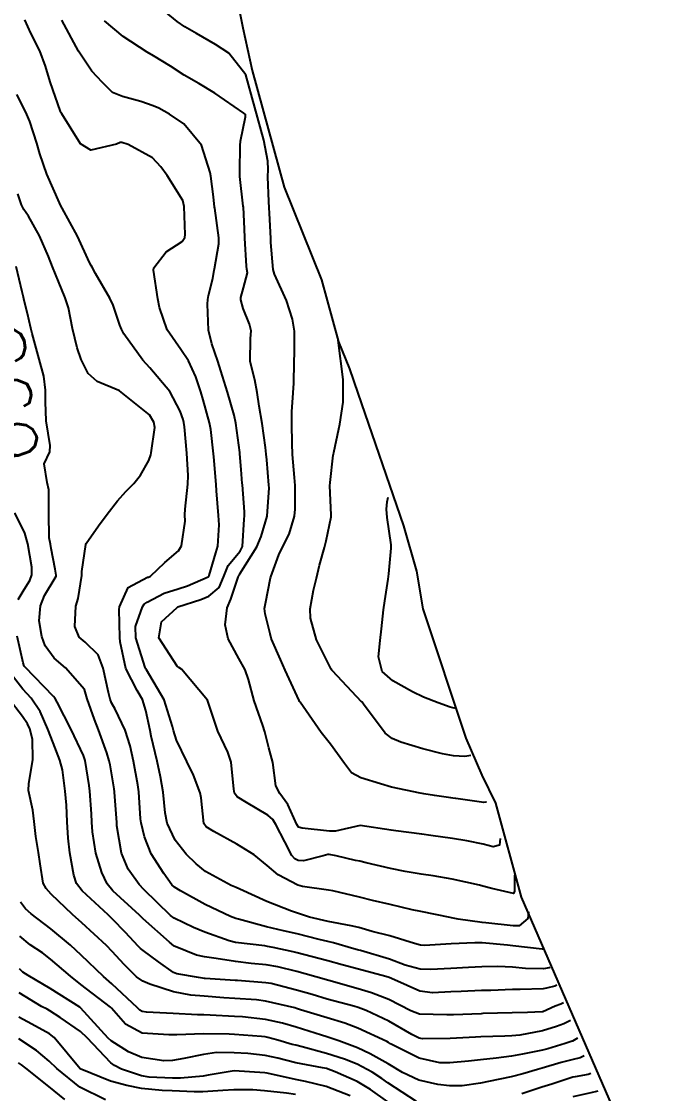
# Model space of a CAD drawing. Header units: metres. Extents: x 298520 to 308411, y 7433745 to 7450750.
# Drawn here: x 300794.5 to 300836.4, y 7444404.1 to 7444473.7 of the extents above; entities that cross this region are included whole.
import ezdxf
from ezdxf.enums import TextEntityAlignment as Align

# ---------------------------------------------------------------- set-up
doc = ezdxf.new("R2010")
doc.units = ezdxf.units.M
doc.header["$LTSCALE"] = 10
for name, color, linetype in [('Area', 45, 'Continuous'), ('Cotas', 45, 'Continuous'), ('Curvas de Nivel 1m', 11, 'Continuous'), ('Curvas de Nivel 5m', 15, 'Continuous')]:
    doc.layers.add(name, color=color, linetype=linetype)
doc.styles.add('Style-STANDARD', font='STANDARD.shx')

msp = doc.modelspace()

# ---------------------------------------------------------------- linework, layer by layer
at = {"layer": 'Area'}
msp.add_polyline3d([(300798.438, 7444525.901, 705.687), (300801.228, 7444507.229, 703.078), (300801.854, 7444504.317, 716.588), (300803.396, 7444498.414, 715.878), (300804.038, 7444495.087, 708.627), (300805.473, 7444488.857, 704.608), (300807.511, 7444480.112, 702.238), (300808.883, 7444473.259, 706.158), (300809.504, 7444470.496, 721.038), (300811.563, 7444462.908, 715.488), (300813.986, 7444456.906, 706.368), (300815.094, 7444452.89, 705.809), (300815.804, 7444451.133, 718.489), (300816.348, 7444449.564, 718.918), (300819.327, 7444440.948, 709.648), (300820.163, 7444438.01, 703.738), (300820.566, 7444435.562, 706.618), (300823.366, 7444427.173, 719.169), (300824.412, 7444424.763, 717.089), (300825.282, 7444422.948, 718.809), (300826.949, 7444416.853, 710.979), (300836.394, 7444395.171, 688.249)], dxfattribs=at)
at = {"layer": 'Curvas de Nivel 1m', "flags": 128}
for points, elevation in [([(300827.433, 7444415.9), (300827.39, 7444415.484), (300826.817, 7444415.006), (300826.429, 7444414.987), (300824.661, 7444415.187), (300824.431, 7444415.214), (300822.867, 7444415.436), (300822.434, 7444415.513), (300822.342, 7444415.534), (300820.44, 7444415.92), (300819.871, 7444416.046), (300818.446, 7444416.376), (300817.303, 7444416.648), (300816.453, 7444416.851), (300814.73, 7444417.265), (300814.46, 7444417.316), (300812.77, 7444417.557), (300812.464, 7444417.639), (300811.191, 7444418.3), (300810.476, 7444418.903), (300809.628, 7444419.599), (300808.493, 7444420.3), (300807.012, 7444421.118), (300806.51, 7444421.415), (300806.365, 7444421.632), (300806.185, 7444423.291), (300806.118, 7444423.636), (300805.682, 7444424.781), (300805.265, 7444425.649), (300804.574, 7444427.051), (300804.379, 7444427.662), (300804.327, 7444427.921), (300803.787, 7444429.668), (300802.632, 7444431.598), (300802.586, 7444431.68), (300802.553, 7444431.761), (300801.948, 7444433.687), (300801.926, 7444434.421), (300802.379, 7444435.683), (300802.493, 7444435.864), (300802.678, 7444436.004), (300803.785, 7444436.571), (300804.691, 7444436.867), (300805.29, 7444437.055), (300806.637, 7444437.631), (300806.704, 7444437.722), (300807.147, 7444439.198), (300807.277, 7444439.624), (300807.346, 7444441.022), (300807.302, 7444441.625), (300807.184, 7444443.211), (300807.149, 7444443.626), (300807, 7444445.419), (300806.982, 7444445.628), (300806.817, 7444447.207), (300806.737, 7444447.631), (300806.321, 7444449.121), (300806.161, 7444449.64), (300805.831, 7444450.623), (300805.37, 7444451.652), (300804.874, 7444452.391), (300803.978, 7444453.669), (300803.471, 7444455.11), (300803.373, 7444455.675), (300803.09, 7444457.529), (300803.103, 7444457.678), (300803.905, 7444458.719), (300804.96, 7444459.388), (300805.129, 7444459.658), (300805.152, 7444459.845), (300805.081, 7444461.659), (300804.989, 7444462.056), (300803.983, 7444463.665), (300803.576, 7444464.229), (300803.024, 7444464.815), (300801.451, 7444465.696), (300801.035, 7444465.813), (300800.927, 7444465.809), (300800.681, 7444465.705), (300799.029, 7444465.317), (300798.343, 7444465.737), (300797.143, 7444467.668), (300797.1, 7444467.75), (300797.064, 7444467.822), (300796.386, 7444469.757), (300796.077, 7444470.777), (300795.706, 7444471.764), (300795.12, 7444472.899), (300794.742, 7444473.776)], 699), ([(300825.593, 7444420.67), (300825.553, 7444420.238), (300825.141, 7444420.125), (300824.496, 7444420.296), (300823.425, 7444420.505), (300822.501, 7444420.66), (300821.098, 7444420.867), (300820.505, 7444420.945), (300818.829, 7444421.166), (300818.509, 7444421.208), (300816.513, 7444421.51), (300814.905, 7444421.135), (300814.507, 7444421.137), (300812.739, 7444421.328), (300812.51, 7444421.395), (300812.405, 7444421.562), (300811.82, 7444422.864), (300811.285, 7444423.579), (300811.029, 7444424.074), (300810.84, 7444425.586), (300810.567, 7444426.544), (300810.312, 7444427.593), (300810.185, 7444427.996), (300809.617, 7444429.6), (300809.247, 7444430.98), (300809.045, 7444431.606), (300808.64, 7444432.342), (300807.947, 7444433.617), (300807.751, 7444434.53), (300807.88, 7444435.618), (300808.116, 7444436.181), (300808.582, 7444437.611), (300808.616, 7444437.699), (300808.705, 7444437.823), (300809.788, 7444439.594), (300810.077, 7444440.245), (300810.478, 7444441.584), (300810.597, 7444443.408), (300810.586, 7444443.583), (300810.443, 7444445.239), (300810.412, 7444445.586), (300810.361, 7444446.025), (300810.146, 7444447.59), (300809.945, 7444448.705), (300809.813, 7444449.595), (300809.666, 7444450.413), (300809.369, 7444451.602), (300809.392, 7444453.096), (300809.427, 7444453.602), (300809.323, 7444454.029), (300808.907, 7444455.047), (300808.757, 7444455.612), (300808.762, 7444455.765), (300808.924, 7444456.377), (300809.182, 7444457.364), (300809.16, 7444457.607), (300809.133, 7444457.795), (300809.028, 7444459.609), (300809.028, 7444459.674), (300808.974, 7444460.694), (300808.926, 7444461.611), (300808.918, 7444461.676), (300808.703, 7444463.613), (300808.694, 7444463.935), (300808.727, 7444465.613), (300808.741, 7444465.909), (300809.061, 7444467.478), (300809.07, 7444467.594), (300809.063, 7444467.629), (300808.946, 7444467.729), (300807.077, 7444469.006), (300806.029, 7444469.641), (300805.088, 7444470.194), (300804.192, 7444470.762), (300803.1, 7444471.43), (300802.679, 7444471.684), (300801.118, 7444472.692), (300799.916, 7444473.718)], 701), ([(300824.673, 7444423.06), (300824.664, 7444423.011), (300824.529, 7444423.006), (300822.713, 7444423.256), (300822.531, 7444423.283), (300822.391, 7444423.302), (300821.324, 7444423.458), (300820.629, 7444423.563), (300820.534, 7444423.581), (300820.397, 7444423.609), (300818.538, 7444423.985), (300817.836, 7444424.201), (300816.544, 7444424.603), (300815.941, 7444424.913), (300815.486, 7444425.526), (300814.571, 7444426.778), (300813.97, 7444427.546), (300812.602, 7444429.51), (300812.583, 7444429.54), (300812.572, 7444429.56), (300812.549, 7444429.615), (300811.648, 7444431.575), (300811.342, 7444432.282), (300810.746, 7444433.589), (300810.72, 7444433.656), (300810.656, 7444433.936), (300810.329, 7444435.245), (300810.303, 7444435.586), (300810.357, 7444435.905), (300810.686, 7444437.58), (300810.704, 7444437.641), (300811.234, 7444439.059), (300811.469, 7444439.573), (300811.899, 7444440.404), (300812.25, 7444441.565), (300812.286, 7444442.028), (300812.276, 7444443.565), (300812.25, 7444444.093), (300812.123, 7444445.567), (300812.09, 7444446.281), (300812.078, 7444447.567), (300812.062, 7444448.336), (300812.159, 7444449.567), (300812.211, 7444450.205), (300812.23, 7444451.566), (300812.254, 7444452.184), (300812.238, 7444453.567), (300812.11, 7444454.358), (300811.723, 7444455.572), (300810.938, 7444457.274), (300810.852, 7444457.581), (300810.709, 7444459.332), (300810.699, 7444459.584), (300810.629, 7444461.235), (300810.607, 7444461.586), (300810.579, 7444461.996), (300810.522, 7444463.587), (300810.543, 7444464.062), (300810.514, 7444464.612), (300810.246, 7444465.977), (300809.089, 7444470.213), (300807.98, 7444471.621), (300807.111, 7444472.166), (300805.875, 7444472.889), (300805.128, 7444473.314), (300804.62, 7444473.658), (300803.815, 7444474.346)], 702), ([(300828.353, 7444413.51), (300828.354, 7444413.491), (300828.313, 7444413.473), (300826.416, 7444413.707), (300826.078, 7444413.741), (300824.418, 7444413.884), (300823.941, 7444413.902), (300822.417, 7444413.827), (300820.681, 7444413.732), (300820.416, 7444413.748), (300820.039, 7444413.851), (300818.421, 7444414.346), (300817.286, 7444414.639), (300816.427, 7444414.879), (300815.914, 7444415.004), (300814.43, 7444415.273), (300813.218, 7444415.552), (300812.437, 7444415.809), (300812.05, 7444415.955), (300810.448, 7444416.581), (300808.698, 7444417.369), (300808.461, 7444417.474), (300808.143, 7444417.613), (300806.472, 7444418.518), (300805.852, 7444419.014), (300805.205, 7444419.649), (300804.496, 7444420.557), (300803.984, 7444421.665), (300803.848, 7444422.339), (300803.71, 7444423.668), (300803.548, 7444424.665), (300803.333, 7444425.672), (300802.948, 7444427.306), (300802.866, 7444427.677), (300802.596, 7444428.959), (300802.373, 7444429.682), (300802.041, 7444430.256), (300801.298, 7444431.693), (300800.922, 7444433.425), (300800.901, 7444433.698), (300800.86, 7444435.509), (300800.874, 7444435.698), (300801.441, 7444436.944), (300802.702, 7444437.609), (300802.757, 7444437.624), (300802.895, 7444437.678), (300803.823, 7444438.558), (300804.719, 7444439.318), (300804.909, 7444439.657), (300805.143, 7444441.258), (300805.133, 7444441.654), (300805.142, 7444442.039), (300805.327, 7444443.652), (300805.341, 7444444.214), (300805.25, 7444445.653), (300805.104, 7444447.37), (300805.066, 7444447.656), (300805.017, 7444447.849), (300804.83, 7444448.394), (300804.145, 7444449.667), (300802.858, 7444451.193), (300802.401, 7444451.685), (300801.172, 7444453.413), (300801.01, 7444453.699), (300800.896, 7444453.971), (300800.469, 7444455.267), (300800.266, 7444455.71), (300799.333, 7444457.328), (300799.111, 7444457.727), (300799.047, 7444457.831), (300798.946, 7444458.024), (300798.151, 7444459.738), (300797.17, 7444461.559), (300797.059, 7444461.749), (300796.985, 7444461.899), (300796.166, 7444463.758), (300795.719, 7444465.07), (300795.511, 7444465.765), (300795.054, 7444467.189), (300794.814, 7444467.774), (300794.228, 7444468.936)], 698), ([(300828.833, 7444412.29), (300828.767, 7444412.265), (300828.401, 7444412.218), (300827.248, 7444412.234), (300826.402, 7444412.309), (300825.442, 7444412.37), (300824.402, 7444412.348), (300823.531, 7444412.3), (300822.401, 7444412.235), (300821.097, 7444412.157), (300820.4, 7444412.184), (300819.426, 7444412.456), (300818.406, 7444412.828), (300816.53, 7444413.39), (300816.412, 7444413.422), (300816.342, 7444413.441), (300816.087, 7444413.515), (300814.779, 7444413.897), (300814.417, 7444413.984), (300813.851, 7444414.113), (300812.422, 7444414.473), (300811.524, 7444414.673), (300810.426, 7444414.927), (300808.606, 7444415.434), (300808.432, 7444415.481), (300808.083, 7444415.613), (300806.444, 7444416.39), (300804.853, 7444417.258), (300804.461, 7444417.504), (300804.292, 7444417.662), (300803.752, 7444418.386), (300802.942, 7444419.675), (300802.499, 7444420.782), (300802.294, 7444421.682), (300802.258, 7444421.94), (300802.132, 7444423.684), (300802.072, 7444424.15), (300801.784, 7444425.688), (300801.581, 7444426.677), (300801.258, 7444427.693), (300800.597, 7444429.06), (300800.366, 7444429.469), (300800.283, 7444429.705), (300800.176, 7444430.14), (300799.815, 7444431.712), (300799.499, 7444432.575), (300798.65, 7444433.399), (300798.271, 7444433.734), (300797.979, 7444434.417), (300798.05, 7444435.736), (300798.192, 7444436.223), (300798.43, 7444437.733), (300798.445, 7444437.993), (300798.693, 7444439.73), (300798.698, 7444439.756), (300798.724, 7444439.804), (300799.523, 7444440.937), (300800.084, 7444441.71), (300800.762, 7444442.572), (300801.298, 7444443.164), (300801.81, 7444443.69), (300802.24, 7444444.224), (300802.788, 7444445.196), (300802.914, 7444445.557), (300802.939, 7444445.679), (300803.175, 7444447.319), (300803.12, 7444447.677), (300802.828, 7444448.155), (300800.89, 7444449.7), (300800.843, 7444449.722), (300799.429, 7444450.302), (300798.86, 7444450.84), (300798.386, 7444451.735), (300798.13, 7444452.488), (300797.844, 7444453.74), (300797.565, 7444455.084), (300797.354, 7444455.746), (300796.929, 7444456.799), (300796.54, 7444457.754), (300796.277, 7444458.43), (300795.696, 7444459.763), (300794.975, 7444461.026), (300794.682, 7444461.477), (300794.526, 7444461.777), (300794.294, 7444462.48)], 697), ([(300829.273, 7444411.15), (300829.143, 7444411.092), (300828.599, 7444410.944), (300828.386, 7444410.912), (300826.901, 7444410.876), (300826.385, 7444410.869), (300824.986, 7444410.812), (300824.383, 7444410.792), (300823.07, 7444410.746), (300822.382, 7444410.717), (300821.192, 7444410.646), (300820.382, 7444410.762), (300818.728, 7444411.487), (300818.394, 7444411.64), (300818.18, 7444411.708), (300816.4, 7444412.184), (300815.343, 7444412.466), (300814.405, 7444412.72), (300812.819, 7444413.145), (300812.41, 7444413.256), (300812.161, 7444413.315), (300810.856, 7444413.583), (300810.483, 7444413.659), (300810.414, 7444413.677), (300810.31, 7444413.695), (300808.416, 7444413.923), (300808.01, 7444414.021), (300806.423, 7444414.596), (300805.683, 7444414.899), (300804.431, 7444415.494), (300804.204, 7444415.662), (300802.458, 7444417.363), (300802.162, 7444417.685), (300801.452, 7444418.675), (300801.019, 7444419.702), (300800.721, 7444421.487), (300800.706, 7444421.698), (300800.566, 7444423.666), (300800.562, 7444423.7), (300800.535, 7444423.878), (300800.282, 7444425.436), (300800.218, 7444425.705), (300800.056, 7444426.212), (300799.529, 7444427.716), (300799.251, 7444428.381), (300798.794, 7444429.727), (300798.612, 7444430.327), (300797.38, 7444431.743), (300796.639, 7444432.354), (300796.059, 7444433.171), (300795.848, 7444433.762), (300795.679, 7444434.781), (300795.754, 7444435.764), (300796.019, 7444436.424), (300796.7, 7444437.573), (300796.767, 7444437.684), (300796.778, 7444437.749), (300796.707, 7444438.129), (300796.452, 7444439.486), (300796.396, 7444439.755), (300796.322, 7444440.163), (300796.292, 7444441.757), (300796.297, 7444443.286), (300796.184, 7444443.759), (300795.991, 7444444.968), (300796.354, 7444445.757), (300796.395, 7444446.16), (300796.126, 7444447.76), (300796.072, 7444448.998), (300796.087, 7444449.758), (300795.967, 7444450.648), (300795.671, 7444451.762), (300795.226, 7444453.43), (300795.14, 7444453.768), (300794.903, 7444454.728), (300794.704, 7444455.567), (300794.652, 7444455.774), (300794.57, 7444456.123), (300794.183, 7444457.781)], 696), ([(300823.693, 7444426.04), (300823.29, 7444425.983), (300822.562, 7444426.02), (300821.854, 7444426.16), (300820.568, 7444426.491), (300819.146, 7444426.913), (300818.578, 7444427.148), (300818.126, 7444427.495), (300816.728, 7444429.383), (300816.627, 7444429.51), (300816.603, 7444429.537), (300814.705, 7444431.539), (300814.674, 7444431.58), (300814.634, 7444431.655), (300813.682, 7444433.55), (300813.273, 7444434.948), (300813.255, 7444435.554), (300813.474, 7444436.769), (300813.661, 7444437.55), (300813.866, 7444438.394), (300814.184, 7444439.545), (300814.301, 7444439.97), (300814.631, 7444441.541), (300814.634, 7444441.652), (300814.544, 7444443.542), (300814.548, 7444443.769), (300814.76, 7444445.54), (300814.766, 7444445.567), (300814.796, 7444445.714), (300815.122, 7444447.232), (300815.183, 7444447.535), (300815.403, 7444448.966), (300815.394, 7444450.447), (300815.073, 7444452.99)], 703), ([(300822.703, 7444429.13), (300822.6, 7444429.127), (300822.347, 7444429.191), (300821.56, 7444429.456), (300820.608, 7444429.841), (300819.904, 7444430.187), (300818.624, 7444430.896), (300817.933, 7444431.497), (300817.701, 7444432.44), (300817.814, 7444433.498), (300817.895, 7444434.264), (300818.028, 7444435.496), (300818.099, 7444436.079), (300818.326, 7444437.494), (300818.374, 7444437.826), (300818.521, 7444439.492), (300818.51, 7444439.707), (300818.253, 7444441.495), (300818.213, 7444442.034), (300818.249, 7444442.509), (300818.323, 7444442.81)], 704), ([(300830.153, 7444408.85), (300829.903, 7444408.721), (300829.716, 7444408.643), (300829.254, 7444408.461), (300828.351, 7444408.185), (300826.863, 7444407.907), (300826.348, 7444407.864), (300825.903, 7444407.849), (300824.347, 7444407.795), (300823.992, 7444407.778), (300822.345, 7444407.686), (300820.543, 7444407.665), (300820.345, 7444407.709), (300819.868, 7444407.954), (300818.356, 7444408.821), (300816.892, 7444409.505), (300816.366, 7444409.699), (300816.102, 7444409.779), (300814.373, 7444410.245), (300813.394, 7444410.533), (300812.382, 7444410.822), (300810.726, 7444411.247), (300810.389, 7444411.303), (300808.55, 7444411.449), (300808.391, 7444411.459), (300806.443, 7444411.579), (300806.392, 7444411.585), (300806.008, 7444411.636), (300804.612, 7444411.874), (300804.396, 7444411.964), (300803.412, 7444412.661), (300802.41, 7444413.388), (300802.255, 7444413.526), (300802.106, 7444413.685), (300801.281, 7444414.557), (300800.43, 7444415.433), (300800.141, 7444415.713), (300798.458, 7444417.275), (300798.103, 7444417.734), (300797.911, 7444418.293), (300797.65, 7444419.738), (300797.548, 7444420.689), (300797.491, 7444421.74), (300797.435, 7444422.829), (300797.355, 7444423.742), (300797.176, 7444425.114), (300797.017, 7444425.745), (300796.57, 7444426.877), (300796.23, 7444427.755), (300795.732, 7444428.901), (300795.141, 7444429.772), (300794.611, 7444430.345), (300793.49, 7444431.791)], 694), ([(300830.603, 7444407.71), (300830.288, 7444407.52), (300830.266, 7444407.509), (300830.208, 7444407.487), (300829.807, 7444407.355), (300828.683, 7444407.022), (300828.336, 7444406.936), (300827.049, 7444406.673), (300826.33, 7444406.538), (300825.325, 7444406.412), (300824.326, 7444406.309), (300823.535, 7444406.218), (300822.323, 7444406.11), (300821.669, 7444406.103), (300820.327, 7444406.405), (300818.481, 7444407.349), (300818.342, 7444407.432), (300818.232, 7444407.491), (300816.351, 7444408.362), (300815.508, 7444408.677), (300814.358, 7444409.026), (300812.629, 7444409.557), (300812.364, 7444409.641), (300812.257, 7444409.669), (300810.371, 7444410.117), (300809.768, 7444410.2), (300808.373, 7444410.287), (300807.658, 7444410.333), (300806.375, 7444410.424), (300805.512, 7444410.507), (300804.379, 7444410.719), (300802.858, 7444411.204), (300802.389, 7444411.405), (300801.995, 7444411.686), (300801.194, 7444412.491), (300800.409, 7444413.34), (300800.049, 7444413.714), (300798.435, 7444415.192), (300797.837, 7444415.736), (300796.456, 7444417.056), (300796.117, 7444417.413), (300795.936, 7444417.758), (300795.739, 7444419.025), (300795.634, 7444419.763), (300795.463, 7444420.801), (300795.352, 7444421.767), (300795.255, 7444422.504), (300794.981, 7444423.773), (300794.991, 7444424.227), (300795.259, 7444425.769), (300795.242, 7444427.101), (300795.06, 7444427.773), (300794.911, 7444428.1), (300794.591, 7444428.588), (300793.653, 7444429.789)], 693), ([(300831.043, 7444406.56), (300830.781, 7444406.444), (300830.328, 7444406.325), (300829.561, 7444406.121), (300828.319, 7444405.771), (300828.009, 7444405.683), (300827.063, 7444405.389), (300826.311, 7444405.193), (300824.825, 7444404.898), (300824.307, 7444404.791), (300823.12, 7444404.616), (300822.305, 7444404.616), (300821.55, 7444404.696), (300820.308, 7444404.975), (300819.248, 7444405.481), (300818.321, 7444406.042), (300817.147, 7444406.686), (300816.336, 7444407.075), (300815.126, 7444407.528), (300814.533, 7444407.726), (300814.345, 7444407.787), (300813.995, 7444407.895), (300812.352, 7444408.427), (300811.469, 7444408.688), (300810.356, 7444408.927), (300808.878, 7444409.085), (300808.358, 7444409.114), (300806.778, 7444409.207), (300806.359, 7444409.216), (300805.941, 7444409.219), (300804.359, 7444409.308), (300802.63, 7444409.407), (300802.361, 7444409.443), (300802.205, 7444409.526), (300802.045, 7444409.685), (300800.386, 7444411.233), (300799.856, 7444411.715), (300798.407, 7444413.095), (300797.709, 7444413.737), (300796.429, 7444414.799), (300795.148, 7444415.769), (300794.781, 7444416.11), (300794.45, 7444416.526)], 692), ([(300820.161, 7444403.605), (300818.306, 7444404.813), (300817.902, 7444405.089), (300817.278, 7444405.506), (300816.321, 7444406.033), (300815.497, 7444406.356), (300814.331, 7444406.717), (300812.741, 7444407.152), (300812.34, 7444407.246), (300812.083, 7444407.307), (300811.164, 7444407.578), (300810.521, 7444407.763), (300810.345, 7444407.805), (300810.111, 7444407.827), (300808.346, 7444407.939), (300808, 7444407.96), (300806.347, 7444407.997), (300804.612, 7444407.922), (300804.346, 7444407.921), (300804.086, 7444407.922), (300802.346, 7444408.031), (300801.28, 7444408.624), (300800.362, 7444409.661), (300800.311, 7444409.711), (300798.385, 7444411.2), (300797.694, 7444411.737), (300796.404, 7444412.835), (300795.886, 7444413.236), (300795.086, 7444413.77), (300794.421, 7444414.323)], 691), ([(300815.859, 7444403.963), (300814.303, 7444404.584), (300812.965, 7444404.902), (300812.315, 7444405.025), (300810.46, 7444405.448), (300810.321, 7444405.471), (300808.334, 7444405.598), (300806.643, 7444405.301), (300806.317, 7444405.255), (300804.848, 7444405.119), (300804.315, 7444405.114), (300802.804, 7444405.186), (300802.317, 7444405.261), (300801.022, 7444405.7), (300800.551, 7444405.933), (300800.327, 7444406.115), (300798.795, 7444407.725), (300798.347, 7444408.143), (300797.043, 7444409.056), (300796.36, 7444409.492), (300796.192, 7444409.583), (300795.83, 7444409.758), (300794.376, 7444410.644)], 689), ([(300812.3, 7444404.046), (300811.729, 7444404.141), (300810.304, 7444404.304), (300809.549, 7444404.353), (300808.304, 7444404.365), (300807.601, 7444404.319), (300806.302, 7444404.225), (300805.722, 7444404.219), (300804.302, 7444404.291), (300803.644, 7444404.325), (300802.305, 7444404.455), (300801.36, 7444404.641), (300800.311, 7444404.931), (300798.323, 7444405.73), (300796.642, 7444407.747), (300796.345, 7444407.987), (300795.205, 7444408.62), (300794.356, 7444409.081)], 688), ([(300799.974, 7444403.713), (300798.305, 7444404.53), (300796.825, 7444405.745), (300796.328, 7444406.227), (300795.487, 7444406.915), (300794.342, 7444407.657)], 687), ([(300797.342, 7444403.74), (300796.305, 7444404.575), (300794.795, 7444405.773), (300794.523, 7444405.975), (300794.326, 7444406.108)], 686), ([(300831.483, 7444405.42), (300831.311, 7444405.35), (300830.456, 7444405.203), (300830.311, 7444405.17), (300828.938, 7444404.732), (300828.304, 7444404.522), (300827.001, 7444404.091)], 691)]:
    msp.add_lwpolyline(points, dxfattribs=dict(at, elevation=elevation))
at = {"layer": 'Curvas de Nivel 5m', "flags": 128}
for points, elevation in [([(300826.513, 7444418.29), (300826.532, 7444417.256), (300826.458, 7444417.096), (300825.055, 7444417.414), (300824.465, 7444417.578), (300824.26, 7444417.627), (300822.469, 7444418.029), (300821.251, 7444418.239), (300820.472, 7444418.353), (300819.436, 7444418.518), (300818.475, 7444418.719), (300816.903, 7444419.081), (300816.48, 7444419.184), (300816.212, 7444419.246), (300814.947, 7444419.533), (300814.484, 7444419.617), (300814.408, 7444419.617), (300814.114, 7444419.544), (300812.819, 7444419.217), (300812.48, 7444419.23), (300812.259, 7444419.341), (300812.075, 7444419.566), (300811.626, 7444420.443), (300811.04, 7444421.582), (300810.836, 7444421.905), (300810.519, 7444422.172), (300809.127, 7444423.004), (300808.531, 7444423.373), (300808.358, 7444423.612), (300808.295, 7444423.853), (300808.137, 7444425.614), (300807.913, 7444426.266), (300807.274, 7444427.623), (300806.603, 7444429.63), (300804.906, 7444431.656), (300804.74, 7444431.764), (300804.635, 7444431.843), (300803.432, 7444433.672), (300803.62, 7444434.714), (300804.626, 7444435.66), (300804.656, 7444435.677), (300804.673, 7444435.685), (300806.16, 7444436.158), (300806.684, 7444436.384), (300807.359, 7444436.957), (300807.64, 7444437.621), (300807.945, 7444438.383), (300808.72, 7444439.298), (300808.87, 7444439.608), (300808.969, 7444441.388), (300808.991, 7444441.606), (300809.005, 7444441.856), (300808.859, 7444443.609), (300808.854, 7444443.689), (300808.783, 7444444.599), (300808.704, 7444445.611), (300808.693, 7444445.712), (300808.43, 7444447.614), (300808.318, 7444448.125), (300807.903, 7444449.619), (300807.471, 7444451.009), (300807.271, 7444451.626), (300806.88, 7444452.76), (300806.653, 7444453.634), (300806.595, 7444455.32), (300806.613, 7444455.634), (300806.662, 7444455.889), (300806.933, 7444456.993), (300807.033, 7444457.538), (300807.051, 7444457.629), (300807.337, 7444459.248), (300807.334, 7444459.626), (300807.064, 7444461.547), (300807.057, 7444461.629), (300806.993, 7444462.298), (300806.81, 7444463.632), (300806.777, 7444463.87), (300806.216, 7444465.638), (300805.054, 7444467.024), (300804.134, 7444467.664), (300803.432, 7444468.04), (300803.068, 7444468.203), (300802.275, 7444468.484), (300801.074, 7444468.805), (300800.424, 7444469.057), (300799.754, 7444469.72), (300799.431, 7444470.07), (300799.09, 7444470.433), (300798.22, 7444471.739), (300797.133, 7444473.75)], 700), ([(300794.304, 7444436.159), (300794.688, 7444436.817), (300795.064, 7444437.408), (300795.195, 7444437.773), (300795.192, 7444438.257), (300794.938, 7444439.777), (300794.733, 7444440.475), (300794.086, 7444441.787)], 695), ([(300829.713, 7444410), (300829.522, 7444409.91), (300829.164, 7444409.78), (300828.364, 7444409.422), (300828.322, 7444409.412), (300827.357, 7444409.385), (300826.362, 7444409.357), (300824.477, 7444409.304), (300824.362, 7444409.298), (300822.566, 7444409.232), (300822.361, 7444409.225), (300822.133, 7444409.216), (300820.361, 7444409.275), (300819.788, 7444409.476), (300818.374, 7444410.212), (300817.232, 7444410.65), (300816.384, 7444410.916), (300814.473, 7444411.457), (300814.392, 7444411.48), (300814.175, 7444411.542), (300812.398, 7444412.037), (300811.161, 7444412.339), (300810.402, 7444412.473), (300809.44, 7444412.563), (300808.404, 7444412.674), (300807.149, 7444412.879), (300806.406, 7444412.985), (300805.873, 7444413.104), (300804.487, 7444413.659), (300804.439, 7444413.685), (300804.413, 7444413.696), (300804.135, 7444413.944), (300802.431, 7444415.444), (300802.309, 7444415.56), (300802.185, 7444415.684), (300800.456, 7444417.276), (300800.091, 7444417.714), (300799.73, 7444418.458), (300799.338, 7444419.721), (300799.137, 7444421.09), (300799.098, 7444421.721), (300799.067, 7444422.27), (300798.961, 7444423.724), (300798.917, 7444424.105), (300798.652, 7444425.729), (300798.558, 7444426.04), (300797.745, 7444427.738), (300796.845, 7444429.503), (300796.705, 7444429.749), (300796.605, 7444429.873), (300794.751, 7444431.778), (300794.705, 7444431.85), (300794.636, 7444432.058), (300794.237, 7444433.784)], 695), ([(300818.294, 7444403.582), (300817.171, 7444404.376), (300816.307, 7444404.901), (300814.889, 7444405.534), (300814.316, 7444405.732), (300814.063, 7444405.796), (300812.328, 7444406.116), (300811.158, 7444406.404), (300810.333, 7444406.587), (300809.223, 7444406.712), (300808.334, 7444406.766), (300807.181, 7444406.775), (300806.333, 7444406.652), (300805.067, 7444406.386), (300804.329, 7444406.266), (300803.756, 7444406.238), (300802.331, 7444406.45), (300801.469, 7444406.828), (300800.341, 7444407.546), (300800.156, 7444407.712), (300798.362, 7444409.688), (300798.316, 7444409.73), (300796.381, 7444410.942), (300794.953, 7444411.772), (300794.606, 7444411.988), (300794.397, 7444412.198)], 690), ([(300831.923, 7444404.27), (300831.848, 7444404.24), (300831.468, 7444404.166), (300830.299, 7444403.911)], 690)]:
    msp.add_lwpolyline(points, dxfattribs=dict(at, elevation=elevation))

# ---------------------------------------------------------------- texts
at = {"layer": 'Cotas', "style": 'Style-STANDARD'}
msp.add_text('695', height=4, rotation=97.19541, dxfattribs=at).set_placement((300793.133, 7444449.462, 695), align=Align.MIDDLE_CENTER)

doc.saveas('drawing.dxf')
